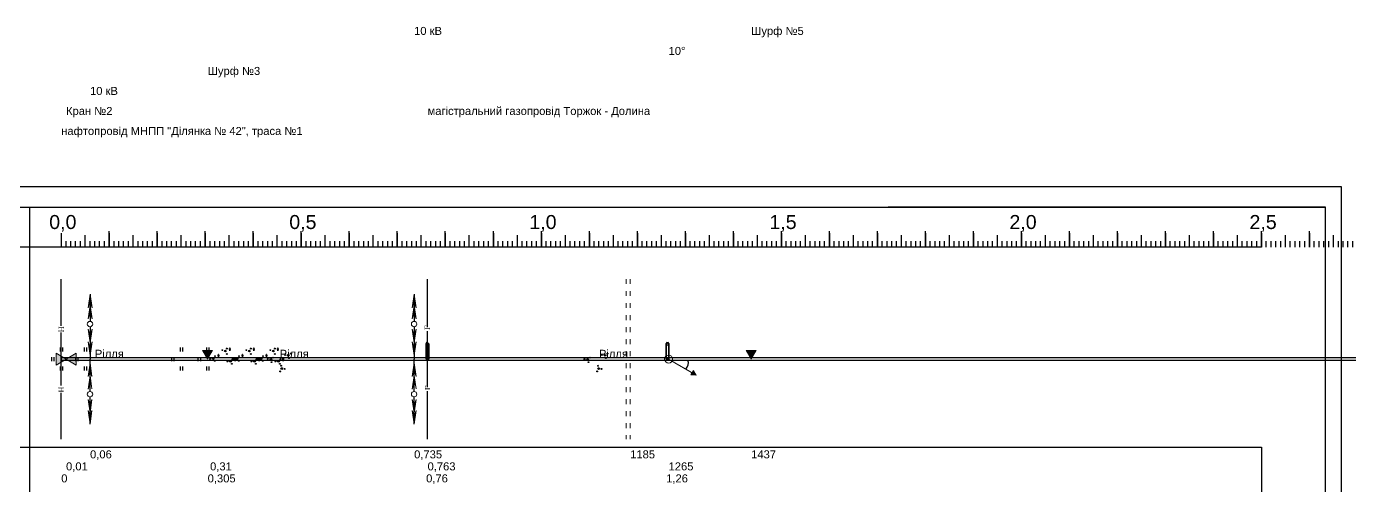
# Model space of a CAD drawing. Header units: millimetres. Extents: x -243 to 1784, y 0 to 1137.
# Drawn here: x 91.3 to 422, y 222.4 to 337.1 of the extents above; entities that cross this region are included whole.
import ezdxf

# ---------------------------------------------------------------- set-up
doc = ezdxf.new("R2010")
doc.units = ezdxf.units.MM
doc.linetypes.add('ACAD_ISO03W100', pattern=[30, 12, -18])
for name, color, linetype in [('ИсследТрД', 6, 'Continuous'), ('Макет', 7, 'Continuous'), ('Перешкоди', 7, 'Continuous'), ('Текст', 7, 'Continuous')]:
    doc.layers.add(name, color=color, linetype=linetype)
doc.styles.get("Standard").update_dxf_attribs({"font": 'arial.ttf'})

# ---------------------------------------------------------------- blocks, each defined once
blk = doc.blocks.new('pipe')
at = {"layer": 'ИсследТрД'}
blk.add_lwpolyline([(0, -0.3), (1, -0.3), (1, 0.3), (0, 0.3)], close=True, dxfattribs=at)
blk = doc.blocks.new('Нефтепровод')
at = {"layer": 'Перешкоди', "color": 7, "linetype": 'ByBlock', "lineweight": 25}
for p, q in [((0, 8.33), (0, 19.97)), ((0, -6.63), (0, 6.63)), ((0, -20.03), (0, -8.39))]:
    blk.add_line(p, q, dxfattribs=at)
at = {"layer": 'Перешкоди', "color": 7, "linetype": 'ByBlock', "lineweight": 25, "char_height": 1.3, "width": 1.5652, "attachment_point": 1, "rotation": 90}
for insert in [(-0.64, 6.71), (-0.66, -8.32)]:
    blk.add_mtext('{\\fTimes New Roman|b0|i0|c204|p18;Н}', dxfattribs=dict(at, insert=insert))
blk = doc.blocks.new('Кран')
at = {"layer": 'Перешкоди', "linetype": 'ByBlock', "lineweight": 15}
blk.add_hatch(color=7, dxfattribs=at).paths.add_polyline_path([(-2.5, 1.5), (-2.5, -1.5), (2.5, 1.5), (2.5, -1.5)])
at = {"layer": 'Перешкоди', "color": 7, "linetype": 'ByBlock', "lineweight": 15}
for p, q in [((-2.5, -1.5), (2.5, 1.5)), ((2.5, -1.5), (-2.5, 1.5)), ((-2.5, 1.5), (-2.5, -1.5)), ((2.5, 1.5), (2.5, -1.5))]:
    blk.add_line(p, q, dxfattribs=at)
blk = doc.blocks.new('ЛЭП_10')
at = {"lineweight": 9}
for points in [[(0.5, 12.84), (0, 16.25), (-0.48, 12.85), (0, 14.42)], [(0.5, 10.07), (0, 13.47), (-0.48, 10.07), (0, 11.64)], [(0.5, 7.47), (0, 4.06), (-0.48, 7.46), (0, 5.9)], [(0.5, 4.34), (0, 0.94), (-0.48, 4.34), (0, 2.77)], [(0.5, 4.34), (0, 0.94), (-0.48, 4.34), (0, 2.77)], [(-0.5, -4.34), (0, -0.94), (0.48, -4.34), (0, -2.77)], [(-0.5, -4.34), (0, -0.94), (0.48, -4.34), (0, -2.77)], [(-0.5, -7.47), (0, -4.06), (0.48, -7.46), (0, -5.9)], [(-0.5, -10.07), (0, -13.47), (0.48, -10.07), (0, -11.64)], [(-0.5, -12.84), (0, -16.25), (0.48, -12.85), (0, -14.42)]]:
    blk.add_hatch(color=256, dxfattribs=at).paths.add_polyline_path(points)
for p, q in [((0, 16.25), (-0.48, 12.85)), ((-0.48, 12.85), (0, 14.42)), ((0, 13.47), (-0.48, 10.07)), ((0.5, 12.84), (0, 16.25)), ((0, 14.42), (0.5, 12.84)), ((0.5, 10.07), (0, 13.47)), ((-0.48, 10.07), (0, 11.64)), ((0, 11.64), (0.5, 10.07)), ((0, 4.06), (-0.48, 7.46)), ((-0.48, 7.46), (0, 5.9)), ((0.5, 7.47), (0, 4.06)), ((0, 5.9), (0.5, 7.47)), ((0, 0.94), (-0.48, 4.34)), ((-0.48, 4.34), (0, 2.77)), ((0.5, 4.34), (0, 0.94)), ((0, 2.77), (0.5, 4.34)), ((-0.5, -4.34), (0, -0.94)), ((0, -2.77), (-0.5, -4.34)), ((0, -0.94), (0.48, -4.34)), ((0.48, -4.34), (0, -2.77)), ((-0.5, -7.47), (0, -4.06)), ((0, -5.9), (-0.5, -7.47)), ((0, -4.06), (0.48, -7.46)), ((-0.5, -10.07), (0, -13.47)), ((0, -11.64), (-0.5, -10.07)), ((-0.5, -12.84), (0, -16.25)), ((0, -14.42), (-0.5, -12.84)), ((0, -13.47), (0.48, -10.07)), ((0.48, -10.07), (0, -11.64)), ((0, -16.25), (0.48, -12.85)), ((0.48, -12.85), (0, -14.42))]:
    blk.add_line(p, q, dxfattribs=at)
at = {"lineweight": -2}
for p, q in [((0, 16.25), (0, 9.44)), ((0, 8.09), (0, 0.94)), ((0, 0.94), (0, 0)), ((0, -0.94), (0, 0)), ((0, -8.09), (0, -0.94)), ((0, -16.25), (0, -9.44))]:
    blk.add_line(p, q, dxfattribs=at)
at = {"lineweight": 9}
for centre in [(0, 8.76), (0, -8.76)]:
    blk.add_circle(centre, 0.676, dxfattribs=at)
blk = doc.blocks.new('Шурф')
at = {"layer": 'Перешкоди', "linetype": 'ByBlock', "lineweight": 15}
blk.add_hatch(color=0, dxfattribs=at).paths.add_polyline_path([(1.25, 2.17), (0, 0), (-1.25, 2.17)])
at = {"layer": 'Перешкоди', "color": 0, "linetype": 'ByBlock', "lineweight": 15}
for p, q in [((0, 0), (-1.25, 2.17)), ((1.25, 2.17), (-1.25, 2.17)), ((1.25, 2.17), (0, 0))]:
    blk.add_line(p, q, dxfattribs=at)
blk = doc.blocks.new('Заросли_непролазные')
at = {"lineweight": -2}
h = blk.add_hatch(color=256, dxfattribs=at)
h.set_gradient(color1=(5, 5, 5), color2=(0, 0, 0), one_color=1)
h.paths.add_polyline_path([(1.33, 0.74, 1), (1.12, 0.74, 1)])
h.paths.add_polyline_path([(-0.11, 0.01, 1), (0.1, 0.01, 1)])
h.paths.add_polyline_path([(1.26, -0.45, 1), (1.05, -0.45, 1)])
h = blk.add_hatch(color=256, dxfattribs=at)
h.set_gradient(color2=(0, 0, 0), one_color=1)
h.paths.add_polyline_path([(5, 2.69, 0.962298), (4.87, 2.69), (4.93, 2.04)])
h.paths.add_polyline_path([(2.08, 0.42), (2.15, 1.08, 0.962298), (2.02, 1.08)])
h.paths.add_polyline_path([(6.34, 0.16, 0.962298), (6.22, 0.16), (6.28, -0.49)])
h = blk.add_hatch(color=256, dxfattribs=at)
h.set_gradient(color1=(0, 0, 5), color2=(0, 0, 0), one_color=1)
h.paths.add_polyline_path([(4.26, 2.63, 1), (4.05, 2.63, 1)])
h.paths.add_polyline_path([(2.96, 2.23, 1), (3.17, 2.23, 1)])
h.paths.add_polyline_path([(4.29, 1.27, 1), (4.08, 1.27, 1)])
h = blk.add_hatch(color=256, dxfattribs=at)
h.set_gradient(color1=(5, 5, 5), color2=(0, 0, 0), one_color=1)
h.paths.add_polyline_path([(5.74, -0.01, 1), (5.53, -0.01, 1)])
h.paths.add_polyline_path([(4.23, -0.59, 1), (4.44, -0.59, 1)])
h.paths.add_polyline_path([(5.54, -1.19, 1), (5.33, -1.19, 1)])
for p, q in [((2.08, 0.42), (2.02, 1.08)), ((2.15, 1.08), (2.08, 0.42)), ((4.93, 2.04), (4.87, 2.69)), ((5, 2.69), (4.93, 2.04)), ((6.28, -0.49), (6.22, 0.16)), ((6.34, 0.16), (6.28, -0.49))]:
    blk.add_line(p, q, dxfattribs=at)
for centre, radius in [((-0.01, 0.01), 0.105), ((0.77, 0.17), 0.21), ((1.23, 0.74), 0.105), ((3.06, 2.23), 0.105), ((3.82, 2.01), 0.21), ((4.16, 2.63), 0.105), ((4.18, 1.27), 0.105), ((5.63, -0.01), 0.105), ((1.16, -0.45), 0.105), ((4.33, -0.59), 0.105), ((5.12, -0.52), 0.21), ((5.43, -1.19), 0.105)]:
    blk.add_circle(centre, radius, dxfattribs=at)
for centre in [(2.08, 1.08), (4.93, 2.69), (6.28, 0.16)]:
    blk.add_arc(centre, 0.0628, 2.2014, 177.7986, dxfattribs=at)
blk = doc.blocks.new('Установить_столб_указательный')
at = {"layer": 'Перешкоди'}
h = blk.add_hatch(dxfattribs=at)
h.set_pattern_fill('ANGLE', color=1)
h.set_pattern_definition([(0, (62.1534, -175.479), (0, 6.985), [5.08, -1.905]), (90, (62.1534, -175.479), (-6.985, 4e-16), [5.08, -1.905])])
h.paths.add_polyline_path([(0.64, 3.8), (0.29, 4.27), (0, 3.8), (0, 0), (0.64, 0)])
at = {"layer": 'Перешкоди', "color": 0, "linetype": 'ByBlock', "lineweight": 35}
for p, q in [((0.29, 4.27), (0, 3.8)), ((0, 3.8), (0, 0)), ((0.64, 3.8), (0.29, 4.27)), ((0.64, 0), (0.64, 3.8)), ((0.64, 0), (0, 0))]:
    blk.add_line(p, q, dxfattribs=at)
blk = doc.blocks.new('Газопровод')
at = {"layer": 'Перешкоди', "color": 7, "linetype": 'ByBlock', "lineweight": 25}
for p, q in [((0, 8), (0, 19.97)), ((0, -7), (0, 7)), ((0, -20.03), (0, -8))]:
    blk.add_line(p, q, dxfattribs=at)
at = {"layer": 'Перешкоди', "color": 7, "linetype": 'ByBlock', "lineweight": 25, "char_height": 1.3, "width": 1.5652, "attachment_point": 1, "rotation": 90}
for insert in [(-0.7, 7.28), (-0.66, -7.75)]:
    blk.add_mtext('{\\fTimes New Roman|b0|i0|c204|p18;Г}', dxfattribs=dict(at, insert=insert))
blk = doc.blocks.new('Дорога_полевая')
at = {"layer": 'Перешкоди', "color": 7, "linetype": 'ACAD_ISO03W100', "lineweight": 15, "ltscale": 0.1}
for p, q in [((-1, 19.97), (-1, -20.03)), ((0, 19.97), (0, -20.03))]:
    blk.add_line(p, q, dxfattribs=at)
blk = doc.blocks.new('Поворот_право')
at = {"layer": 'Перешкоди', "linetype": 'ByBlock', "lineweight": 15}
blk.add_hatch(color=7, dxfattribs=at).paths.add_polyline_path([(6.93, -4), (6.19, -2.88), (5.59, -3.92)])
at = {"layer": 'Defpoints'}
blk.add_arc((2.93, -0.98), 2.02, 312.3171, 19.8334, dxfattribs=at)
at = {"layer": 'Перешкоди', "color": 7, "linetype": 'ByBlock', "lineweight": 15}
for p, q in [((0, 0), (6.93, -4)), ((6.19, -2.88), (5.59, -3.92)), ((6.93, -4), (6.19, -2.88)), ((5.59, -3.92), (6.93, -4))]:
    blk.add_line(p, q, dxfattribs=at)
blk.add_circle((0, 0), 1, dxfattribs=at)
blk = doc.blocks.new('Луг')
at = {"layer": 'Перешкоди', "color": 3, "linetype": 'ByBlock'}
for p, q in [((-2.43, 0.5), (-2.43, -0.5)), ((-1.83, 0.5), (-1.83, -0.5)), ((-0.3, 2.93), (-0.3, 1.93)), ((0.3, 2.93), (0.3, 1.93)), ((-0.3, -1.82), (-0.3, -2.82)), ((0.3, -1.82), (0.3, -2.82))]:
    blk.add_line(p, q, dxfattribs=at)
blk = doc.blocks.new('Сх_поля')
at = {"layer": 'Перешкоди', "lineweight": -2, "insert": (0, 2.33), "char_height": 2, "width": 6.9421, "attachment_point": 1}
blk.add_mtext('Рiлля', dxfattribs=at)
blk = doc.blocks.new('Заросли_пролазные')
at = {"lineweight": -2}
h = blk.add_hatch(color=256, dxfattribs=at)
h.set_gradient(color1=(5, 5, 5), color2=(0, 0, 0), one_color=1)
h.paths.add_polyline_path([(1.49, 0.36, 1), (1.28, 0.36, 1)])
h.paths.add_polyline_path([(-0.1, 0.01, 1), (0.11, 0.01, 1)])
h.paths.add_polyline_path([(1.09, -0.77, 1), (0.88, -0.77, 1)])
h = blk.add_hatch(color=256, dxfattribs=at)
h.set_gradient(color1=(5, 5, 5), color2=(0, 0, 0), one_color=1)
h.paths.add_polyline_path([(5.84, 1.38, 1), (5.63, 1.38, 1)])
h.paths.add_polyline_path([(4.25, 1.03, 1), (4.46, 1.03, 1)])
h.paths.add_polyline_path([(5.44, 0.25, 1), (5.23, 0.25, 1)])
h = blk.add_hatch(color=256, dxfattribs=at)
h.set_gradient(color1=(5, 5, 5), color2=(0, 0, 0), one_color=1)
h.paths.add_polyline_path([(3.47, -1.65, 1), (3.26, -1.65, 1)])
h.paths.add_polyline_path([(3.26, -3.07, 1), (3.04, -3.07, 1)])
h.paths.add_polyline_path([(4.35, -2.46, 1), (4.14, -2.46, 1)])
for centre, radius in [((0, 0.01), 0.105), ((0.79, -0.06), 0.21), ((1.39, 0.36), 0.105), ((4.35, 1.03), 0.105), ((5.14, 0.96), 0.21), ((5.33, 0.25), 0.105), ((5.74, 1.38), 0.105), ((0.98, -0.77), 0.105), ((3.15, -3.07), 0.105), ((3.36, -1.65), 0.105), ((3.52, -2.36), 0.21), ((4.25, -2.46), 0.105)]:
    blk.add_circle(centre, radius, dxfattribs=at)
blk = doc.blocks.new('shkalaKm')
at = {"layer": 'Макет', "lineweight": -2}
for p, q in [((0, 3.5), (0, 0)), ((10, 3.5), (10, 0))]:
    blk.add_line(p, q, dxfattribs=at)
at = {"layer": 'Макет'}
for p, q in [((5, 0), (5, 3)), ((10, 0), (10, 4)), ((1, 0), (1, 1.5)), ((2, 0), (2, 1.5)), ((3, 0), (3, 1.5)), ((4, 0), (4, 1.5)), ((6, 0), (6, 1.5)), ((7, 0), (7, 1.5)), ((8, 0), (8, 1.5)), ((9, 0), (9, 1.5))]:
    blk.add_line(p, q, dxfattribs=at)

msp = doc.modelspace()

# ---------------------------------------------------------------- linework, layer by layer
at = {"layer": 'Defpoints'}
msp.add_lwpolyline([(0, 0), (420, 0), (420, 297), (0, 297)], close=True, dxfattribs=at)
at = {"layer": 'Макет', "lineweight": -2}
for p, q in [((30.96, 291.97), (415.96, 291.97)), ((415.96, 291.97), (306.7, 291.97)), ((415.96, 5), (415.96, 291.97)), ((30.96, 232), (400, 232)), ((400, 232), (400, 20))]:
    msp.add_line(p, q, dxfattribs=at)
at = {"layer": 'Макет'}
for p, q in [((92.13, 70), (92.13, 291.97)), ((400, 282), (30.96, 282))]:
    msp.add_line(p, q, dxfattribs=at)

# ---------------------------------------------------------------- block references
at = {"layer": 'Текст'}
for name, p, xscale in [('shkalaKm', (100, 282), 1.2), ('shkalaKm', (112, 282), 1.2), ('shkalaKm', (124, 282), 1.2), ('shkalaKm', (136, 282), 1.2), ('shkalaKm', (148, 282), 1.2), ('shkalaKm', (160, 282), 1.2), ('shkalaKm', (172, 282), 1.2), ('shkalaKm', (184, 282), 1.2), ('shkalaKm', (196, 282), 1.2), ('shkalaKm', (208, 282), 1.2), ('shkalaKm', (220, 282), 1.2), ('shkalaKm', (232, 282), 1.2), ('shkalaKm', (244, 282), 1.2), ('shkalaKm', (256, 282), 1.2), ('shkalaKm', (268, 282), 1.2), ('shkalaKm', (280, 282), 1.2), ('shkalaKm', (292, 282), 1.2), ('shkalaKm', (304, 282), 1.2), ('shkalaKm', (316, 282), 1.2), ('shkalaKm', (328, 282), 1.2), ('shkalaKm', (340, 282), 1.2), ('shkalaKm', (352, 282), 1.2), ('shkalaKm', (364, 282), 1.2), ('shkalaKm', (376, 282), 1.2), ('shkalaKm', (388, 282), 1.2), ('shkalaKm', (400, 282), 1.2), ('shkalaKm', (412, 282), 1.2), ('pipe', (100, 254), 600)]:
    msp.add_blockref(name, p, dxfattribs=dict(at, xscale=xscale))
for name, p in [('Нефтепровод', (100, 254)), ('Газопровод', (191.56, 254)), ('Дорога_полевая', (242.2, 254)), ('ЛЭП_10', (107.2, 254)), ('ЛЭП_10', (188.2, 254)), ('Установить_столб_указательный', (191.2, 254)), ('Установить_столб_указательный', (251.2, 254)), ('Луг', (100, 254)), ('Кран', (101.2, 254)), ('Луг', (106, 254)), ('Сх_поля', (108.4, 254)), ('Луг', (130, 254)), ('Луг', (136.6, 254)), ('Шурф', (136.6, 254)), ('Заросли_непролазные', (137.2, 254)), ('Заросли_непролазные', (143.2, 254)), ('Заросли_непролазные', (149.2, 254)), ('Заросли_пролазные', (151.6, 254)), ('Сх_поля', (154.6, 254)), ('Заросли_пролазные', (230.8, 254)), ('Сх_поля', (234.4, 254)), ('Поворот_право', (251.8, 254)), ('Шурф', (272.44, 254))]:
    msp.add_blockref(name, p, dxfattribs=at)

# ---------------------------------------------------------------- texts
for s, height, p in [('10 кВ', 2, (188.2, 335)), ('Шурф №5', 2, (272.44, 335)), ('10°', 2, (251.8, 330)), ('Шурф №3', 2, (136.6, 325)), ('10 кВ', 2, (107.2, 320)), ('Кран №2', 2, (101.2, 315)), ('магістральний газопровід Торжок - Долина', 2, (191.56, 315)), ('нафтопровід МНПП "Ділянка № 42", траса №1', 2, (100, 310)), ('0,0', 3.5, (97, 286.5)), ('0,5', 3.5, (157, 286.5)), ('1,0', 3.5, (217, 286.5)), ('1,5', 3.5, (277, 286.5)), ('2,0', 3.5, (337, 286.5)), ('2,5', 3.5, (397, 286.5)), ('0,01', 2, (101.2, 226.2)), ('0,06', 2, (107.2, 229.2)), ('0,31', 2, (137.2, 226.2)), ('0,735', 2, (188.2, 229.2)), ('0,763', 2, (191.56, 226.2)), ('1185', 2, (242.2, 229.2)), ('1265', 2, (251.8, 226.2)), ('1437', 2, (272.44, 229.2)), ('0', 2, (100, 223.2)), ('0,305', 2, (136.6, 223.2)), ('0,76', 2, (191.2, 223.2)), ('1,26', 2, (251.2, 223.2))]:
    msp.add_text(s, height=height, dxfattribs=at).set_placement(p)

doc.saveas('drawing.dxf')
